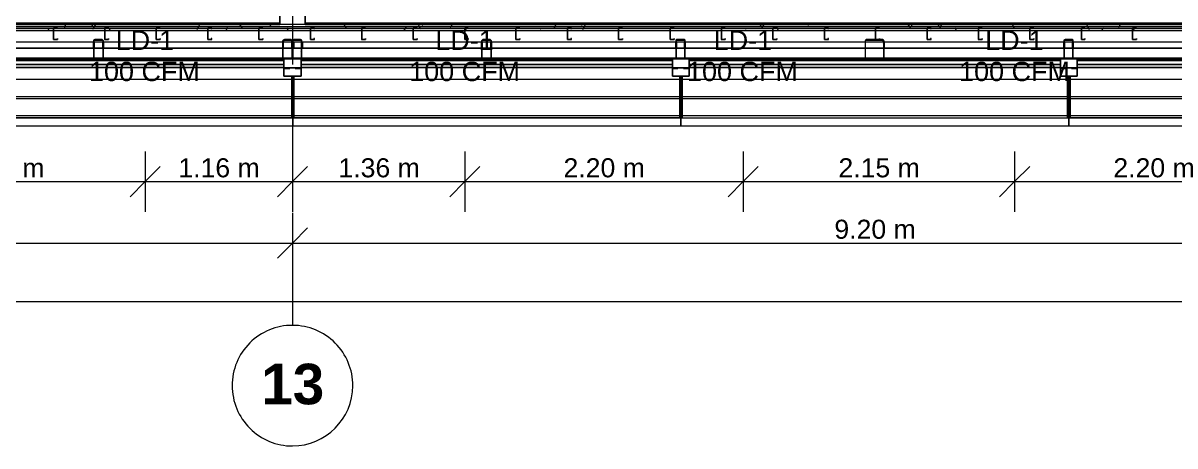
# Model space of a CAD drawing. Header units: metres. Extents: x 98 to 337, y -7 to 53.
# Drawn here: x 115 to 124.1, y 8.27 to 11.61 of the extents above; entities that cross this region are included whole.
import ezdxf

# ---------------------------------------------------------------- set-up
doc = ezdxf.new("R2010")
doc.units = ezdxf.units.M
doc.layers.add('PDF_Geometry', color=7, linetype='Continuous', lineweight=0, true_color=0xaaaaaa)
doc.layers.add('PDF_Solid Fills', color=7, linetype='Continuous', lineweight=0, true_color=0xffffff)
doc.layers.add('PDF_Text', color=7, linetype='Continuous', lineweight=0)
doc.styles.add('PDF Helvetica', font='')
doc.styles.add('PDF Helvetica Bold', font='')
doc.styles.get('PDF Helvetica').set_extended_font_data('Helvetica')
doc.styles.get('PDF Helvetica Bold').set_extended_font_data('Helvetica', bold=True)

msp = doc.modelspace()

# ---------------------------------------------------------------- hatches: boundary and pattern name
at = {"layer": 'PDF_Solid Fills', "lineweight": 0, "transparency": 33554559}
h = msp.add_hatch(color=256, dxfattribs=at)
h.paths.add_polyline_path([(107.9354, 11.5506), (107.9354, 11.5689), (105.9562, 11.5689), (105.9562, 11.5506)])
h.paths.add_polyline_path([(154.6138, 11.5689), (154.6138, 11.5506), (155.4202, 11.5506), (155.4202, 11.5689)])
h.paths.add_polyline_path([(155.4248, 11.5689), (155.4248, 11.5506), (157.4499, 11.5506), (157.4499, 11.5689)])
h.paths.add_polyline_path([(157.4544, 11.5689), (157.4544, 11.5506), (158.9939, 11.5506), (158.9939, 11.5689)])
h.paths.add_polyline_path([(152.5841, 11.5689), (152.5841, 11.5506), (154.6092, 11.5506), (154.6092, 11.5689)])
h.paths.add_polyline_path([(150.5544, 11.5689), (150.5544, 11.5506), (152.5795, 11.5506), (152.5795, 11.5689)])
h.paths.add_polyline_path([(149.7434, 11.5689), (149.7434, 11.5506), (150.5498, 11.5506), (150.5498, 11.5689)])
h.paths.add_polyline_path([(147.7137, 11.5689), (147.7137, 11.5506), (149.7388, 11.5506), (149.7388, 11.5689)])
h.paths.add_polyline_path([(144.8731, 11.5689), (144.8731, 11.5506), (147.7092, 11.5506), (147.7092, 11.5689)])
h.paths.add_polyline_path([(142.8434, 11.5689), (142.8434, 11.5506), (144.8685, 11.5506), (144.8685, 11.5689)])
h.paths.add_polyline_path([(140.0027, 11.5689), (140.0027, 11.5506), (142.8388, 11.5506), (142.8388, 11.5689)])
h.paths.add_polyline_path([(137.973, 11.5689), (137.973, 11.5506), (139.9981, 11.5506), (139.9981, 11.5689)])
h.paths.add_polyline_path([(137.1621, 11.5689), (137.1621, 11.5506), (137.9685, 11.5506), (137.9685, 11.5689)])
h.paths.add_polyline_path([(135.1324, 11.5689), (135.1324, 11.5506), (137.1575, 11.5506), (137.1575, 11.5689)])
h.paths.add_polyline_path([(133.1027, 11.5689), (133.1027, 11.5506), (135.1278, 11.5506), (135.1278, 11.5689)])
h.paths.add_polyline_path([(132.2917, 11.5689), (132.2917, 11.5506), (133.0981, 11.5506), (133.0981, 11.5689)])
h.paths.add_polyline_path([(130.2621, 11.5689), (130.2621, 11.5506), (132.2872, 11.5506), (132.2872, 11.5689)])
h.paths.add_polyline_path([(128.2324, 11.5689), (128.2324, 11.5506), (130.2575, 11.5506), (130.2575, 11.5689)])
h.paths.add_polyline_path([(127.4214, 11.5689), (127.4214, 11.5506), (128.2278, 11.5506), (128.2278, 11.5689)])
h.paths.add_polyline_path([(125.3917, 11.5689), (125.3917, 11.5506), (127.4168, 11.5506), (127.4168, 11.5689)])
h.paths.add_polyline_path([(122.5511, 11.5689), (122.5511, 11.5506), (125.3871, 11.5506), (125.3871, 11.5689)])
h.paths.add_polyline_path([(120.5214, 11.5689), (120.5214, 11.5506), (122.5465, 11.5506), (122.5465, 11.5689)])
h.paths.add_polyline_path([(117.6807, 11.5689), (117.6807, 11.5506), (120.5168, 11.5506), (120.5168, 11.5689)])
h.paths.add_polyline_path([(115.651, 11.5689), (115.651, 11.5506), (117.6761, 11.5506), (117.6761, 11.5689)])
h.paths.add_polyline_path([(114.8401, 11.5689), (114.8401, 11.5506), (115.6464, 11.5506), (115.6464, 11.5689)])
h.paths.add_polyline_path([(112.8104, 11.5689), (112.8104, 11.5506), (114.8355, 11.5506), (114.8355, 11.5689)])
h.paths.add_polyline_path([(110.7807, 11.5689), (110.7807, 11.5506), (112.8058, 11.5506), (112.8058, 11.5689)])
h.paths.add_polyline_path([(109.9698, 11.5689), (109.9698, 11.5506), (110.7761, 11.5506), (110.7761, 11.5689)])
h.paths.add_polyline_path([(107.94, 11.5689), (107.94, 11.5506), (109.9652, 11.5506), (109.9652, 11.5689)])
h = msp.add_hatch(color=256, dxfattribs=at)
h.paths.add_polyline_path([(115.564, 11.4772), (115.564, 11.4818), (115.5594, 11.4818)])
h.paths.add_polyline_path([(115.564, 11.4727), (115.5594, 11.4727), (115.5594, 11.3306), (115.6327, 11.3352), (115.6373, 11.4727), (115.6327, 11.4727), (115.6281, 11.3398), (115.564, 11.3352)])
h.paths.add_polyline_path([(115.6327, 11.4772), (115.6327, 11.4818), (115.5686, 11.4818)])
msp.add_hatch(color=256, dxfattribs=at).paths.add_polyline_path([(117.1309, 11.4772), (117.1263, 11.4818), (117.0576, 11.4818), (117.0531, 11.4727), (117.0531, 11.3398), (117.0576, 11.3444), (117.0622, 11.4772), (117.1217, 11.4772), (117.1263, 11.4727), (117.1217, 11.3398), (117.0622, 11.3352), (117.0622, 11.3398), (117.0576, 11.3398), (117.0576, 11.3306), (117.1263, 11.3352)])
h = msp.add_hatch(color=256, dxfattribs=at)
h.paths.add_polyline_path([(117.1355, 11.3352), (117.2042, 11.3306), (117.2042, 11.4818), (117.1355, 11.4818), (117.1996, 11.4772), (117.1996, 11.3352)])
h.paths.add_polyline_path([(117.1355, 11.4727), (117.1309, 11.4727), (117.1309, 11.3398)])
h = msp.add_hatch(color=256, dxfattribs=at)
h.paths.add_polyline_path([(118.6979, 11.4772), (118.6979, 11.4818), (118.6337, 11.4818)])
h.paths.add_polyline_path([(118.6979, 11.3352), (118.7024, 11.4721), (118.7024, 11.4727), (118.6979, 11.4727), (118.6933, 11.3398), (118.6291, 11.3352), (118.6979, 11.3306)])
h.paths.add_polyline_path([(118.6291, 11.4727), (118.6245, 11.4727), (118.6245, 11.3398)])
h = msp.add_hatch(color=256, dxfattribs=at)
h.paths.add_polyline_path([(120.164, 11.4727), (120.1594, 11.4727), (120.1594, 11.3306), (120.2327, 11.3306), (120.2327, 11.4727), (120.2282, 11.4727), (120.2282, 11.3352), (120.164, 11.3352)])
h.paths.add_polyline_path([(120.2236, 11.4772), (120.2236, 11.4818), (120.1594, 11.4818)])
h.paths.add_polyline_path([(120.2282, 11.4818), (120.2327, 11.4773), (120.2327, 11.4818)])
h = msp.add_hatch(color=256, dxfattribs=at)
h.paths.add_polyline_path([(121.8042, 11.4772), (121.7996, 11.4818), (121.6576, 11.4818), (121.7951, 11.4772), (121.7996, 11.4727), (121.7951, 11.3398), (121.6576, 11.3352), (121.7996, 11.3306), (121.7996, 11.3352)])
h.paths.add_polyline_path([(121.6576, 11.4727), (121.6531, 11.4727), (121.6531, 11.3398)])
h = msp.add_hatch(color=256, dxfattribs=at)
h.paths.add_polyline_path([(123.2933, 11.4818), (123.2979, 11.4772), (123.2979, 11.4818)])
h.paths.add_polyline_path([(123.2291, 11.4727), (123.2245, 11.4727), (123.2245, 11.3306), (123.2979, 11.3306), (123.2979, 11.4727), (123.2933, 11.4727), (123.2933, 11.3352), (123.2291, 11.3352)])
h.paths.add_polyline_path([(123.2291, 11.4772), (123.2291, 11.4818), (123.2245, 11.4818)])
h.paths.add_polyline_path([(123.2887, 11.4772), (123.2887, 11.4818), (123.2337, 11.4818)])

# ---------------------------------------------------------------- linework, layer by layer
at = {"layer": 'PDF_Geometry', "lineweight": 0}
for points in [[(145.6291, 35.5724), (158.9481, 35.5724), (158.9481, 25.4148), (157.3124, 25.4148), (157.3124, 25.401), (158.9481, 25.401), (158.9481, 23.912), (157.9447, 23.912), (157.9447, 23.8937), (158.9481, 23.8937), (158.9481, 11.6009), (105.9562, 11.6009)], [(158.9618, 23.8937), (158.9618, 11.6009), (158.9618, 11.5826), (105.9562, 11.5826)], [(117.1309, 11.7613), (117.1309, 11.2848)], [(108.0363, 11.6009), (117.0301, 11.6009)], [(117.0301, 11.6009), (108.0363, 11.6009)], [(108.0363, 11.6009), (117.0301, 11.6009)], [(108.0363, 11.6009), (117.0301, 11.6009)], [(108.0363, 11.6009), (117.0301, 11.6009)], [(117.0301, 11.6009), (108.0363, 11.6009)], [(108.0363, 11.6009), (117.0301, 11.6009)], [(117.0301, 11.6009), (108.0363, 11.6009)], [(115.6464, 11.5689), (115.2433, 11.5689), (114.8401, 11.5689)], [(117.6761, 11.5689), (117.273, 11.5689), (116.8652, 11.5689), (116.462, 11.5689), (116.0542, 11.5689), (115.651, 11.5689)], [(117.2318, 11.6009), (126.2256, 11.6009)], [(126.2256, 11.6009), (117.2318, 11.6009)], [(117.2318, 11.6009), (126.2256, 11.6009)], [(117.2318, 11.6009), (126.2256, 11.6009)], [(117.2318, 11.6009), (126.2256, 11.6009)], [(126.2256, 11.6009), (117.2318, 11.6009)], [(117.2318, 11.6009), (126.2256, 11.6009)], [(126.2256, 11.6009), (117.2318, 11.6009)], [(120.5168, 11.5689), (120.1136, 11.5689), (119.7059, 11.5689), (119.3027, 11.5689), (118.8949, 11.5689), (118.4917, 11.5689), (118.0839, 11.5689), (117.6807, 11.5689)], [(122.5465, 11.5689), (122.1433, 11.5689), (121.7356, 11.5689), (121.3323, 11.5689), (120.9245, 11.5689), (120.5214, 11.5689)], [(125.3871, 11.5689), (124.9839, 11.5689), (124.5762, 11.5689), (124.173, 11.5689), (123.7652, 11.5689), (123.362, 11.5689), (122.9542, 11.5689), (122.5511, 11.5689)], [(105.9562, 11.4635), (159.0855, 11.4635), (159.0855, 11.4818)], [(115.6464, 11.5506), (115.2433, 11.5506), (114.8401, 11.5506)], [(117.6761, 11.5506), (117.273, 11.5506), (116.8652, 11.5506), (116.462, 11.5506), (116.0542, 11.5506), (115.651, 11.5506)], [(120.5168, 11.5506), (120.1136, 11.5506), (119.7059, 11.5506), (119.3027, 11.5506), (118.8949, 11.5506), (118.4917, 11.5506), (118.0839, 11.5506), (117.6807, 11.5506)], [(122.5465, 11.5506), (122.1433, 11.5506), (121.7356, 11.5506), (121.3323, 11.5506), (120.9245, 11.5506), (120.5214, 11.5506)], [(121.7401, 11.4818), (121.6622, 11.4818), (121.6576, 11.4772), (121.6531, 11.4681), (121.6531, 11.3398), (121.6576, 11.3306), (121.6622, 11.3306), (121.7905, 11.3306), (121.7996, 11.3306), (121.8042, 11.3398), (121.8042, 11.4681), (121.7996, 11.4772), (121.7905, 11.4818), (121.7676, 11.4818)], [(125.3871, 11.5506), (124.9839, 11.5506), (124.5762, 11.5506), (124.173, 11.5506), (123.7652, 11.5506), (123.362, 11.5506), (122.9542, 11.5506), (122.5511, 11.5506)], [(115.5594, 11.4131), (115.5594, 11.4635)], [(115.564, 11.4635), (115.564, 11.4131)], [(115.6327, 11.4131), (115.6327, 11.4635)], [(115.6373, 11.4635), (115.6373, 11.4131)], [(117.0531, 11.4635), (117.0531, 11.4131)], [(117.0576, 11.4635), (117.0576, 11.4131)], [(117.1263, 11.4131), (117.1263, 11.4635)], [(117.1355, 11.4635), (117.1355, 11.4131)], [(117.1401, 11.4635), (117.1401, 11.4131)], [(117.1996, 11.381), (117.2042, 11.3902)], [(117.2088, 11.4131), (117.2088, 11.4635)], [(117.2134, 11.4131), (117.2134, 11.4635)], [(118.6245, 11.4131), (118.6245, 11.4635)], [(118.6291, 11.4635), (118.6291, 11.4131)], [(118.6979, 11.4131), (118.6979, 11.4635)], [(118.6979, 11.3719), (118.7025, 11.3764)], [(118.7025, 11.4635), (118.7025, 11.4131)], [(120.1594, 11.4131), (120.1594, 11.4635)], [(120.164, 11.4635), (120.164, 11.4131)], [(120.2282, 11.4131), (120.2282, 11.4635)], [(120.2282, 11.3948), (120.2327, 11.3994)], [(120.2327, 11.4635), (120.2327, 11.4131)], [(121.6531, 11.4635), (121.6531, 11.4131)], [(121.7996, 11.4544), (121.8042, 11.4635), (121.8042, 11.4131)], [(123.2245, 11.4131), (123.2245, 11.4635)], [(123.2245, 11.3719), (123.2291, 11.3764)], [(123.2291, 11.4635), (123.2291, 11.4131)], [(123.2933, 11.4131), (123.2933, 11.4635)], [(123.2933, 11.4452), (123.2979, 11.4498)], [(123.2979, 11.4635), (123.2979, 11.4131)], [(117.1217, 11.1932), (117.1034, 11.1932), (117.0622, 11.1932), (117.0622, 11.1978), (117.0622, 11.2482), (117.0622, 11.2528), (117.0622, 11.2574), (117.0622, 11.3306), (117.0622, 11.2574), (117.0622, 11.2528), (117.0622, 11.2482), (117.0622, 11.1978), (117.0622, 11.1932), (117.1034, 11.1932), (117.0989, 11.1932), (117.1034, 11.1932), (117.1584, 11.1932), (117.163, 11.1932), (117.1676, 11.1932), (117.163, 11.1932), (117.1584, 11.1932), (117.1584, 11.1978), (117.1584, 11.1932)], [(117.1034, 11.1978), (117.1034, 11.1932), (117.0989, 11.1932), (117.1034, 11.1932), (117.1584, 11.1932), (117.163, 11.1932), (117.1584, 11.1932), (117.1996, 11.1932), (117.1996, 11.1978), (117.1996, 11.2482), (117.1996, 11.2528), (117.1996, 11.2574), (117.1996, 11.3306), (117.1996, 11.2574), (117.1996, 11.2528), (117.1996, 11.2482), (117.1996, 11.1978), (117.1996, 11.1932), (117.1584, 11.1932), (117.1584, 11.1978)], [(117.1217, 11.3306), (117.1355, 11.3306), (117.1217, 11.3306)], [(117.1217, 11.3306), (117.1355, 11.3306), (117.1217, 11.3306)], [(120.2006, 11.1932), (120.2098, 11.1932), (120.2236, 11.1932), (120.2144, 11.1932), (120.2236, 11.1932), (120.1732, 11.1932), (120.132, 11.1932), (120.132, 11.1978), (120.132, 11.2482), (120.132, 11.2528), (120.132, 11.2574), (120.132, 11.3306), (120.1594, 11.3306), (120.132, 11.3306), (120.132, 11.2574), (120.132, 11.2528), (120.132, 11.2482), (120.132, 11.1978), (120.132, 11.1932), (120.1732, 11.1932), (120.1869, 11.1932), (120.1823, 11.1932), (120.1869, 11.1932), (120.1869, 10.8633), (117.1447, 10.8633), (117.1447, 11.1932)], [(117.1493, 11.3306), (117.1538, 11.3352)], [(118.6566, 11.3306), (118.6612, 11.3352)], [(120.164, 11.3306), (120.1686, 11.3352)], [(120.2006, 10.8633), (120.196, 10.8633), (120.196, 10.845), (120.196, 10.8312), (120.196, 10.8175), (120.196, 10.8084), (120.196, 10.7992), (123.2658, 10.7992), (123.2658, 10.8084), (123.2658, 10.8175), (123.2658, 10.8312), (123.2658, 10.845), (123.2658, 10.8633), (123.2658, 11.1932), (123.275, 11.1932), (123.2887, 11.1932), (123.2796, 11.1932), (123.2887, 11.1932), (123.2383, 11.1932), (123.1971, 11.1932), (123.1971, 11.1978), (123.1971, 11.2482), (123.1971, 11.2528), (123.1971, 11.2574), (123.1971, 11.3306), (123.2245, 11.3306), (123.1971, 11.3306), (123.1971, 11.2574), (123.1971, 11.2528), (123.1971, 11.2482), (123.1971, 11.1978), (123.1971, 11.1932), (123.2383, 11.1932), (123.2521, 11.1932), (123.2475, 11.1932), (123.2612, 11.1932), (123.2658, 11.1932)], [(121.6714, 11.3306), (121.6759, 11.3352)], [(121.7951, 11.3306), (121.8042, 11.3398)], [(107.94, 11.1932), (107.9354, 11.1932), (107.94, 11.1932), (107.94, 10.8633), (107.9354, 10.8633), (111.0052, 10.8633), (111.0006, 10.8633), (114.0704, 10.8633), (114.0658, 10.8633), (117.1355, 10.8633), (117.1309, 10.8633), (120.2006, 10.8633), (120.196, 10.8633), (123.2658, 10.8633), (123.2612, 10.8633), (126.331, 10.8633), (126.3264, 10.8633), (129.3961, 10.8633), (129.3915, 10.8633), (132.4613, 10.8633)], [(114.0704, 10.8633), (114.0658, 10.8633), (114.0658, 10.845), (114.0658, 10.8312), (114.0658, 10.8175), (114.0658, 10.8084), (114.0658, 10.7992), (117.1355, 10.7992), (117.1355, 10.8084), (117.1355, 10.8175), (117.1355, 10.8312), (117.1355, 10.845), (117.1355, 10.8633), (117.1355, 11.1932), (117.1309, 11.1932), (117.1172, 11.1932), (117.1309, 11.1932), (117.1355, 11.1932)], [(117.1034, 11.1932), (117.1584, 11.1932), (117.1493, 11.1932), (117.1584, 11.1932), (117.1447, 11.1932), (117.1355, 11.1932), (117.1447, 11.1932), (117.1584, 11.1932), (117.1493, 11.1932), (117.1584, 11.1932), (117.1034, 11.1932), (117.1034, 11.1978), (117.1034, 11.1932), (117.1217, 11.1932), (117.1172, 11.1932), (117.1217, 11.1932), (117.1217, 10.8633), (114.0795, 10.8633), (114.0795, 11.1932)], [(115.5594, 11.262), (115.6327, 11.262)], [(117.1034, 11.2574), (117.1034, 11.2528), (117.1034, 11.2482)], [(117.1126, 11.1932), (117.1034, 11.1932), (117.1126, 11.1932)], [(117.1126, 11.1932), (117.1034, 11.1932), (117.1126, 11.1932)], [(117.1355, 10.8633), (117.1309, 10.8633), (117.1309, 10.845), (117.1309, 10.8312), (117.1309, 10.8175), (117.1309, 10.8084), (117.1309, 10.7992), (120.2006, 10.7992), (120.2006, 10.8084), (120.2006, 10.8175), (120.2006, 10.8312), (120.2006, 10.845), (120.2006, 10.8633), (120.2006, 11.1932), (120.196, 11.1932), (120.1823, 11.1932), (120.196, 11.1932), (120.2006, 11.1932), (120.2098, 11.1932)], [(117.1309, 11.1932), (117.1309, 10.8633)], [(117.1584, 11.2482), (117.1584, 11.2528), (117.1584, 11.2574)], [(118.6245, 11.262), (118.6979, 11.262)], [(120.1686, 11.2482), (120.1686, 11.2528), (120.1686, 11.2574)], [(120.1686, 11.2482), (120.1686, 11.2528), (120.1686, 11.2574)], [(120.1686, 11.2574), (120.1686, 11.2528), (120.1686, 11.2482)], [(120.1686, 11.2574), (120.1686, 11.2528), (120.1686, 11.2482)], [(120.1869, 11.1932), (120.1732, 11.1932), (120.1778, 11.1932), (120.1732, 11.1932), (120.2236, 11.1932), (120.2144, 11.1932), (120.2236, 11.1932), (120.2098, 11.1932), (120.2098, 10.8633), (123.2521, 10.8633), (123.2521, 11.1932)], [(120.196, 11.1932), (120.196, 10.8633)], [(120.2236, 11.2482), (120.2236, 11.2528), (120.2236, 11.2574)], [(120.2236, 11.2482), (120.2236, 11.2528), (120.2236, 11.2574)], [(120.2236, 11.2482), (120.2236, 11.2528), (120.2236, 11.2574)], [(120.2236, 11.2482), (120.2236, 11.2528), (120.2236, 11.2574)], [(121.6897, 11.262), (121.7676, 11.262)], [(123.2337, 11.2482), (123.2337, 11.2528), (123.2337, 11.2574)], [(123.2337, 11.2482), (123.2337, 11.2528), (123.2337, 11.2574)], [(123.2337, 11.2574), (123.2337, 11.2528), (123.2337, 11.2482)], [(123.2337, 11.2574), (123.2337, 11.2528), (123.2337, 11.2482)], [(126.3172, 10.8633), (123.275, 10.8633), (123.275, 11.1932), (123.2887, 11.1932), (123.2796, 11.1932), (123.2887, 11.1932), (123.2383, 11.1932), (123.2521, 11.1932), (123.2475, 11.1932), (123.2612, 11.1932), (123.2658, 11.1932), (123.275, 11.1932)], [(123.2612, 11.1932), (123.2612, 10.8633)], [(123.2887, 11.2482), (123.2887, 11.2528), (123.2887, 11.2574)], [(123.2887, 11.2482), (123.2887, 11.2528), (123.2887, 11.2574)], [(123.2887, 11.2482), (123.2887, 11.2528), (123.2887, 11.2574)], [(123.2887, 11.2482), (123.2887, 11.2528), (123.2887, 11.2574)], [(117.1217, 11.1657), (114.0795, 11.1657)], [(117.1309, 11.1245), (117.1309, 10.9687)], [(120.1869, 11.1657), (117.1447, 11.1657)], [(120.196, 11.0878), (120.196, 11.1245)], [(123.2521, 11.1657), (120.2098, 11.1657)], [(123.2612, 11.0878), (123.2612, 11.1245)], [(126.3172, 11.1657), (123.275, 11.1657)], [(114.0795, 11.0328), (117.1217, 11.0328)], [(117.1217, 11.0145), (114.0795, 11.0145)], [(117.1447, 11.0328), (120.1869, 11.0328)], [(120.1869, 11.0145), (117.1447, 11.0145)], [(120.2098, 11.0328), (123.2521, 11.0328)], [(123.2521, 11.0145), (120.2098, 11.0145)], [(123.275, 11.0328), (126.3172, 11.0328)], [(126.3172, 11.0145), (123.275, 11.0145)], [(114.0795, 10.8816), (117.1217, 10.8816)], [(117.1447, 10.8816), (120.1869, 10.8816)], [(120.2098, 10.8816), (123.2521, 10.8816)], [(123.2658, 10.8633), (123.2612, 10.8633), (123.2612, 10.845), (123.2612, 10.8312), (123.2612, 10.8175), (123.2612, 10.8084), (123.2612, 10.7992), (126.331, 10.7992)], [(123.275, 10.8816), (126.3172, 10.8816)], [(117.1217, 10.7992), (117.1309, 10.7992)], [(117.1309, 10.8084), (117.1309, 10.1715)], [(117.1355, 10.7992), (117.1447, 10.7992)], [(120.1869, 10.7992), (120.196, 10.7992)], [(120.2006, 10.7992), (120.2098, 10.7992)], [(123.2521, 10.7992), (123.2612, 10.7992)], [(123.2658, 10.7992), (123.275, 10.7992)], [(117.1309, 10.0157), (117.1309, 9.8553)], [(117.1309, 9.695), (117.1309, 9.2231)]]:
    msp.add_lwpolyline(points, dxfattribs=at)
for points in [[(117.0301, 11.6009), (117.0301, 11.7384)], [(117.2318, 11.6009), (117.2318, 11.7384)], [(108.0363, 11.6101), (117.0301, 11.6101)], [(108.0363, 11.6101), (117.0301, 11.6101)], [(108.0363, 11.6009), (117.0301, 11.6009)], [(115.2753, 11.5735), (115.2433, 11.5735), (115.2433, 11.4818), (115.2753, 11.4818), (115.2753, 11.491), (115.2753, 11.4818), (115.2433, 11.4818), (115.2433, 11.5735), (115.2753, 11.5735), (115.2753, 11.5689)], [(115.6785, 11.5735), (115.651, 11.5735), (115.6464, 11.5735), (115.6464, 11.4818), (115.651, 11.4818), (115.6785, 11.4818), (115.6785, 11.491), (115.6785, 11.4818), (115.651, 11.4818), (115.651, 11.5735), (115.6785, 11.5735), (115.6785, 11.5689)], [(116.0863, 11.5735), (116.0542, 11.5735), (116.0542, 11.4818), (116.0863, 11.4818), (116.0863, 11.491), (116.0863, 11.4818), (116.0542, 11.4818), (116.0542, 11.5735), (116.0863, 11.5735), (116.0863, 11.5689)], [(116.4941, 11.5735), (116.462, 11.5735), (116.462, 11.4818), (116.4941, 11.4818), (116.4941, 11.491), (116.4895, 11.491), (116.4895, 11.4818), (116.462, 11.4818), (116.462, 11.5735), (116.4895, 11.5735), (116.4895, 11.5689), (116.4941, 11.5689)], [(116.8972, 11.5735), (116.8698, 11.5735), (116.8652, 11.5735), (116.8652, 11.4818), (116.8698, 11.4818), (116.8972, 11.4818), (116.8972, 11.491), (116.8972, 11.4818), (116.8698, 11.4818), (116.8652, 11.4818), (116.8652, 11.5735), (116.8698, 11.5735), (116.8972, 11.5735), (116.8972, 11.5689)], [(117.2318, 11.6101), (126.2256, 11.6101)], [(117.2318, 11.6101), (126.2256, 11.6101)], [(117.2318, 11.6009), (126.2256, 11.6009)], [(117.305, 11.5735), (117.273, 11.5735), (117.273, 11.4818), (117.305, 11.4818), (117.305, 11.491), (117.3004, 11.491), (117.3004, 11.4818), (117.273, 11.4818), (117.273, 11.5735), (117.3004, 11.5735), (117.3004, 11.5689), (117.305, 11.5689)], [(117.7082, 11.5735), (117.6807, 11.5735), (117.6761, 11.5735), (117.6761, 11.4818), (117.6807, 11.4818), (117.7082, 11.4818), (117.7082, 11.491), (117.7082, 11.4818), (117.6807, 11.4818), (117.6807, 11.5735), (117.7082, 11.5735), (117.7082, 11.5689)], [(118.116, 11.5735), (118.0839, 11.5735), (118.0839, 11.4818), (118.116, 11.4818), (118.116, 11.491), (118.116, 11.4818), (118.0839, 11.4818), (118.0839, 11.5735), (118.116, 11.5735), (118.116, 11.5689)], [(118.5192, 11.5735), (118.4917, 11.5735), (118.4917, 11.4818), (118.5192, 11.4818), (118.5192, 11.491), (118.5192, 11.4818), (118.4917, 11.4818), (118.4917, 11.5735), (118.5192, 11.5735), (118.5192, 11.5689)], [(118.9269, 11.5735), (118.8994, 11.5735), (118.8949, 11.5735), (118.8949, 11.4818), (118.8994, 11.4818), (118.9269, 11.4818), (118.9269, 11.491), (118.9269, 11.4818), (118.8994, 11.4818), (118.8949, 11.4818), (118.8949, 11.5735), (118.8994, 11.5735), (118.9269, 11.5735), (118.9269, 11.5689)], [(119.3347, 11.5735), (119.3027, 11.5735), (119.3027, 11.4818), (119.3347, 11.4818), (119.3347, 11.491), (119.3301, 11.491), (119.3301, 11.4818), (119.3027, 11.4818), (119.3027, 11.5735), (119.3301, 11.5735), (119.3301, 11.5689), (119.3347, 11.5689)], [(119.7379, 11.5735), (119.7105, 11.5735), (119.7059, 11.5735), (119.7059, 11.4818), (119.7105, 11.4818), (119.7379, 11.4818), (119.7379, 11.491), (119.7379, 11.4818), (119.7105, 11.4818), (119.7059, 11.4818), (119.7059, 11.5735), (119.7105, 11.5735), (119.7379, 11.5735), (119.7379, 11.5689)], [(120.1456, 11.5735), (120.1136, 11.5735), (120.1136, 11.4818), (120.1456, 11.4818), (120.1456, 11.491), (120.1456, 11.4818), (120.1136, 11.4818), (120.1136, 11.5735), (120.1456, 11.5735), (120.1456, 11.5689)], [(120.5489, 11.5735), (120.5214, 11.5735), (120.5168, 11.5735), (120.5168, 11.4818), (120.5214, 11.4818), (120.5489, 11.4818), (120.5489, 11.491), (120.5489, 11.4818), (120.5214, 11.4818), (120.5214, 11.5735), (120.5489, 11.5735), (120.5489, 11.5689)], [(120.9567, 11.5735), (120.9245, 11.5735), (120.9245, 11.4818), (120.9567, 11.4818), (120.9567, 11.491), (120.9567, 11.4818), (120.9245, 11.4818), (120.9245, 11.5735), (120.9567, 11.5735), (120.9567, 11.5689)], [(121.3644, 11.5735), (121.3323, 11.5735), (121.3323, 11.4818), (121.3644, 11.4818), (121.3644, 11.491), (121.3599, 11.491), (121.3599, 11.4818), (121.3323, 11.4818), (121.3323, 11.5735), (121.3599, 11.5735), (121.3599, 11.5689), (121.3644, 11.5689)], [(121.7676, 11.5735), (121.7401, 11.5735), (121.7356, 11.5735), (121.7356, 11.4818), (121.7401, 11.4818), (121.7676, 11.4818), (121.7676, 11.491), (121.7676, 11.4818), (121.7401, 11.4818), (121.7356, 11.4818), (121.7356, 11.5735), (121.7401, 11.5735), (121.7676, 11.5735), (121.7676, 11.5689)], [(122.1754, 11.5735), (122.1433, 11.5735), (122.1433, 11.4818), (122.1754, 11.4818), (122.1754, 11.491), (122.1708, 11.491), (122.1708, 11.4818), (122.1433, 11.4818), (122.1433, 11.5735), (122.1708, 11.5735), (122.1708, 11.5689), (122.1754, 11.5689)], [(122.5785, 11.5735), (122.5511, 11.5735), (122.5465, 11.5735), (122.5465, 11.4818), (122.5511, 11.4818), (122.5785, 11.4818), (122.5785, 11.491), (122.5785, 11.4818), (122.5511, 11.4818), (122.5511, 11.5735), (122.5785, 11.5735), (122.5785, 11.5689)], [(122.9863, 11.5735), (122.9542, 11.5735), (122.9542, 11.4818), (122.9863, 11.4818), (122.9863, 11.491), (122.9863, 11.4818), (122.9542, 11.4818), (122.9542, 11.5735), (122.9863, 11.5735), (122.9863, 11.5689)], [(123.3896, 11.5735), (123.362, 11.5735), (123.362, 11.4818), (123.3896, 11.4818), (123.3896, 11.491), (123.3896, 11.4818), (123.362, 11.4818), (123.362, 11.5735), (123.3896, 11.5735), (123.3896, 11.5689)], [(123.7973, 11.5735), (123.7698, 11.5735), (123.7652, 11.5735), (123.7652, 11.4818), (123.7698, 11.4818), (123.7973, 11.4818), (123.7973, 11.491), (123.7973, 11.4818), (123.7698, 11.4818), (123.7652, 11.4818), (123.7652, 11.5735), (123.7698, 11.5735), (123.7973, 11.5735), (123.7973, 11.5689)], [(115.5594, 11.3398), (115.5594, 11.3306), (115.5686, 11.3306), (115.6281, 11.3306), (115.6327, 11.3306), (115.6373, 11.3398), (115.6373, 11.4727), (115.6327, 11.4772), (115.6281, 11.4818), (115.5686, 11.4818), (115.5594, 11.4772), (115.5594, 11.4727)], [(115.6281, 11.3352), (115.5686, 11.3352), (115.564, 11.3352), (115.564, 11.3398), (115.564, 11.4727), (115.564, 11.4772), (115.5686, 11.4772), (115.6281, 11.4772), (115.6327, 11.4727), (115.6327, 11.3398)], [(117.1172, 11.4818), (117.0668, 11.4818), (117.0576, 11.4772), (117.0531, 11.4681), (117.0531, 11.3398), (117.0576, 11.3306), (117.0668, 11.3306), (117.1172, 11.3306), (117.1263, 11.3306), (117.1309, 11.3398), (117.1309, 11.4681), (117.1263, 11.4772)], [(117.0576, 11.4681), (117.0622, 11.4727), (117.0668, 11.4772), (117.1172, 11.4772), (117.1217, 11.4727), (117.1263, 11.4681), (117.1263, 11.3398), (117.1217, 11.3352), (117.1172, 11.3352), (117.0668, 11.3352), (117.0622, 11.3352), (117.0576, 11.3398)], [(117.1951, 11.4818), (117.1401, 11.4818), (117.1355, 11.4772), (117.1309, 11.4681), (117.1309, 11.3398), (117.1355, 11.3306), (117.1401, 11.3306), (117.1951, 11.3306), (117.2042, 11.3306), (117.2042, 11.3398), (117.2042, 11.4681), (117.2042, 11.4772)], [(117.1951, 11.4772), (117.1996, 11.4727), (117.1996, 11.4681), (117.1996, 11.3398), (117.1996, 11.3352), (117.1951, 11.3352), (117.1401, 11.3352), (117.1355, 11.3352), (117.1355, 11.3398), (117.1355, 11.4681), (117.1355, 11.4727), (117.1401, 11.4772)], [(118.7025, 11.4727), (118.6979, 11.4772), (118.6933, 11.4818), (118.6337, 11.4818), (118.6291, 11.4772), (118.6245, 11.4727), (118.6245, 11.3398), (118.6291, 11.3306), (118.6337, 11.3306), (118.6933, 11.3306), (118.6979, 11.3306), (118.7025, 11.3398)], [(118.6337, 11.4772), (118.6933, 11.4772), (118.6979, 11.4727), (118.6979, 11.3398), (118.6933, 11.3352), (118.6337, 11.3352), (118.6291, 11.3352), (118.6291, 11.3398), (118.6291, 11.4727), (118.6291, 11.4772)], [(120.2327, 11.4727), (120.2327, 11.4772), (120.2236, 11.4818), (120.164, 11.4818), (120.1594, 11.4772), (120.1594, 11.4727), (120.1594, 11.3398), (120.1594, 11.3306), (120.164, 11.3306), (120.2236, 11.3306), (120.2327, 11.3306), (120.2327, 11.3398)], [(120.164, 11.4772), (120.2236, 11.4772), (120.2282, 11.4772), (120.2282, 11.4727), (120.2282, 11.3398), (120.2282, 11.3352), (120.2236, 11.3352), (120.164, 11.3352), (120.164, 11.3398), (120.164, 11.4727)], [(121.6576, 11.4681), (121.6576, 11.4727), (121.6622, 11.4772), (121.7905, 11.4772), (121.7951, 11.4727), (121.7996, 11.4681), (121.7996, 11.3398), (121.7951, 11.3352), (121.7905, 11.3352), (121.6622, 11.3352), (121.6576, 11.3352), (121.6576, 11.3398)], [(123.2245, 11.3398), (123.2245, 11.3306), (123.2337, 11.3306), (123.2887, 11.3306), (123.2979, 11.3306), (123.2979, 11.3398), (123.2979, 11.4727), (123.2979, 11.4772), (123.2887, 11.4818), (123.2337, 11.4818), (123.2245, 11.4772), (123.2245, 11.4727)], [(123.2887, 11.3352), (123.2337, 11.3352), (123.2291, 11.3352), (123.2291, 11.3398), (123.2291, 11.4727), (123.2291, 11.4772), (123.2337, 11.4772), (123.2887, 11.4772), (123.2933, 11.4772), (123.2933, 11.4727), (123.2933, 11.3398), (123.2933, 11.3352)], [(114.1024, 11.4131), (115.5594, 11.4131)], [(115.564, 11.4131), (115.596, 11.4131)], [(115.596, 11.4131), (115.6281, 11.4131)], [(115.6373, 11.4131), (117.0531, 11.4131)], [(117.0576, 11.4131), (117.1263, 11.4131)], [(117.1996, 11.4131), (117.1355, 11.4131)], [(118.6245, 11.4131), (117.2042, 11.4131)], [(118.6612, 11.4131), (118.6979, 11.4131), (118.6612, 11.4131), (118.6291, 11.4131)], [(118.7025, 11.4131), (120.1594, 11.4131)], [(120.164, 11.4131), (120.196, 11.4131)], [(120.196, 11.4131), (120.2282, 11.4131)], [(120.2327, 11.4131), (121.6485, 11.4131)], [(121.7996, 11.4131), (121.7264, 11.4131), (121.6576, 11.4131), (121.7264, 11.4131)], [(123.2245, 11.4131), (121.8042, 11.4131)], [(123.2933, 11.4131), (123.2612, 11.4131), (123.2291, 11.4131), (123.2612, 11.4131)], [(124.7549, 11.4131), (123.2979, 11.4131)], [(115.5594, 11.3352), (114.1024, 11.3352)], [(115.596, 11.326), (114.1345, 11.326)], [(115.596, 11.3169), (114.1345, 11.3169)], [(115.596, 11.2848), (114.1345, 11.2848)], [(115.596, 11.3352), (115.564, 11.3352)], [(115.6281, 11.3352), (115.596, 11.3352)], [(117.0622, 11.326), (115.596, 11.326)], [(117.0622, 11.3169), (115.596, 11.3169)], [(117.0622, 11.2848), (115.596, 11.2848)], [(117.0576, 11.3352), (115.6327, 11.3352)], [(117.1217, 11.3352), (117.0622, 11.3352)], [(117.1217, 11.3306), (117.1355, 11.3306)], [(117.1951, 11.3352), (117.1401, 11.3352)], [(118.6612, 11.326), (117.1996, 11.326)], [(118.6612, 11.3169), (117.1996, 11.3169)], [(118.6612, 11.2848), (117.1996, 11.2848)], [(118.6245, 11.3352), (117.2042, 11.3352)], [(118.6612, 11.3352), (118.6291, 11.3352)], [(120.1594, 11.3352), (118.6979, 11.3352), (118.6612, 11.3352), (118.6979, 11.3352)], [(120.132, 11.326), (118.6612, 11.326)], [(120.132, 11.3169), (118.6612, 11.3169)], [(120.132, 11.2848), (118.6612, 11.2848)], [(120.196, 11.3352), (120.164, 11.3352)], [(120.2648, 11.1932), (120.2236, 11.1932), (120.2282, 11.1932), (120.2327, 11.1932), (120.2282, 11.1932), (120.2236, 11.1932), (120.1686, 11.1932), (120.164, 11.1932), (120.1686, 11.1932), (120.1686, 11.1978), (120.1686, 11.1932), (120.164, 11.1932), (120.1686, 11.1932), (120.2236, 11.1932), (120.2282, 11.1932), (120.2327, 11.1932), (120.2282, 11.1932), (120.2236, 11.1932), (120.2648, 11.1932), (120.2648, 11.1978), (120.2648, 11.2482), (120.2648, 11.2528), (120.2648, 11.2574), (120.2648, 11.3306), (120.2282, 11.3306), (120.2648, 11.3306), (120.2648, 11.2574), (120.2648, 11.2528), (120.2648, 11.2482), (120.2648, 11.1978)], [(120.2282, 11.3352), (120.196, 11.3352)], [(121.6531, 11.3352), (120.2327, 11.3352)], [(121.7264, 11.326), (120.2648, 11.326)], [(121.7264, 11.3169), (120.2648, 11.3169)], [(121.7264, 11.2848), (120.2648, 11.2848)], [(121.7264, 11.3352), (121.6622, 11.3352)], [(121.7951, 11.3352), (121.7264, 11.3352)], [(123.1971, 11.326), (121.7264, 11.326)], [(123.1971, 11.3169), (121.7264, 11.3169)], [(123.1971, 11.2848), (121.7264, 11.2848)], [(123.2245, 11.3352), (121.8042, 11.3352)], [(123.2612, 11.3352), (123.2291, 11.3352)], [(123.3299, 11.1932), (123.2887, 11.1932), (123.2933, 11.1932), (123.2979, 11.1932), (123.2933, 11.1932), (123.2887, 11.1932), (123.2337, 11.1932), (123.2291, 11.1932), (123.2337, 11.1932), (123.2337, 11.1978), (123.2337, 11.1932), (123.2291, 11.1932), (123.2337, 11.1932), (123.2887, 11.1932), (123.2933, 11.1932), (123.2979, 11.1932), (123.2933, 11.1932), (123.2887, 11.1932), (123.3299, 11.1932), (123.3299, 11.1978), (123.3299, 11.2482), (123.3299, 11.2528), (123.3299, 11.2574), (123.3299, 11.3306), (123.2933, 11.3306), (123.3299, 11.3306), (123.3299, 11.2574), (123.3299, 11.2528), (123.3299, 11.2482), (123.3299, 11.1978)], [(123.2933, 11.3352), (123.2612, 11.3352)], [(124.7549, 11.3352), (123.2979, 11.3352)], [(124.7915, 11.326), (123.3299, 11.326)], [(124.7915, 11.3169), (123.3299, 11.3169)], [(124.7915, 11.2848), (123.3299, 11.2848)], [(115.596, 11.262), (114.1345, 11.262)], [(117.0622, 11.262), (115.596, 11.262)], [(117.0622, 11.2574), (117.1996, 11.2574)], [(117.0989, 11.2528), (117.0622, 11.2528)], [(117.1034, 11.2482), (117.1034, 11.2528), (117.1034, 11.2574), (117.1034, 11.2528)], [(117.1034, 11.2482), (117.1034, 11.2528), (117.1034, 11.2574), (117.1034, 11.2528)], [(117.1584, 11.2574), (117.1584, 11.2528), (117.1584, 11.2482), (117.1584, 11.2528)], [(117.1584, 11.2574), (117.1584, 11.2528), (117.1584, 11.2482), (117.1584, 11.2528)], [(117.1996, 11.2528), (117.163, 11.2528)], [(117.1996, 11.262), (118.6612, 11.262), (120.132, 11.262), (118.6612, 11.262)], [(120.132, 11.2574), (120.2648, 11.2574)], [(120.164, 11.2528), (120.132, 11.2528)], [(120.1686, 11.2574), (120.1686, 11.2528), (120.1686, 11.2482), (120.1686, 11.2528)], [(120.1686, 11.2482), (120.1686, 11.2528), (120.1686, 11.2574), (120.1686, 11.2528)], [(120.1778, 11.1932), (120.1732, 11.1932), (120.1686, 11.1932), (120.1686, 11.1978), (120.1686, 11.1932), (120.1732, 11.1932)], [(120.2236, 11.2574), (120.2236, 11.2528), (120.2236, 11.2482), (120.2236, 11.2528)], [(120.2236, 11.2574), (120.2236, 11.2528), (120.2236, 11.2482), (120.2236, 11.2528)], [(120.2236, 11.1978), (120.2236, 11.1932)], [(120.2236, 11.1978), (120.2236, 11.1932)], [(120.2648, 11.2528), (120.2282, 11.2528)], [(121.7264, 11.262), (123.1971, 11.262), (121.7264, 11.262), (120.2648, 11.262)], [(123.1971, 11.2574), (123.3299, 11.2574)], [(123.2291, 11.2528), (123.1971, 11.2528)], [(123.2337, 11.2574), (123.2337, 11.2528), (123.2337, 11.2482), (123.2337, 11.2528)], [(123.2337, 11.2482), (123.2337, 11.2528), (123.2337, 11.2574), (123.2337, 11.2528)], [(123.2337, 11.1932), (123.2337, 11.1978)], [(123.2429, 11.1932), (123.2383, 11.1932), (123.2337, 11.1932), (123.2383, 11.1932), (123.2337, 11.1932), (123.2383, 11.1932)], [(123.2429, 11.1932), (123.2383, 11.1932), (123.2337, 11.1932), (123.2383, 11.1932), (123.2337, 11.1932), (123.2383, 11.1932)], [(123.2887, 11.2574), (123.2887, 11.2528), (123.2887, 11.2482), (123.2887, 11.2528)], [(123.2887, 11.2574), (123.2887, 11.2528), (123.2887, 11.2482), (123.2887, 11.2528)], [(123.2887, 11.1978), (123.2887, 11.1932)], [(123.2887, 11.1978), (123.2887, 11.1932)], [(123.3299, 11.2528), (123.2933, 11.2528)], [(126.2622, 11.262), (124.7915, 11.262), (123.3299, 11.262), (124.7915, 11.262)], [(117.1309, 11.1657), (117.1355, 11.1657)], [(120.196, 11.1657), (120.2006, 11.1657)], [(123.2612, 11.1657), (123.2658, 11.1657)], [(117.1355, 11.0328), (117.1309, 11.0328)], [(117.1309, 11.0145), (117.1355, 11.0145)], [(120.2006, 11.0328), (120.196, 11.0328)], [(120.196, 11.0145), (120.2006, 11.0145)], [(123.2658, 11.0328), (123.2612, 11.0328)], [(123.2612, 11.0145), (123.2658, 11.0145)], [(117.1355, 10.8816), (117.1309, 10.8816)], [(120.2006, 10.8816), (120.196, 10.8816)], [(123.2658, 10.8816), (123.2612, 10.8816)]]:
    msp.add_lwpolyline(points, close=True, dxfattribs=at)
at = {"layer": 'PDF_Geometry', "color": 254, "lineweight": 0, "true_color": 0xeaeaea}
for points in [[(115.2066, 11.5689), (115.1974, 11.5506)], [(115.3395, 11.6009), (115.3303, 11.5826), (115.3303, 11.5781)], [(115.5502, 11.5872), (115.5456, 11.6009)], [(115.5732, 11.5964), (115.564, 11.5826), (115.5548, 11.5689), (115.5548, 11.5643)], [(115.6923, 11.5506), (115.6831, 11.5689), (115.6785, 11.5735), (115.674, 11.5781)], [(116.3933, 11.5918), (116.3887, 11.5826), (116.3795, 11.5689), (116.3749, 11.5597)], [(116.6178, 11.5781), (116.6132, 11.5689), (116.604, 11.5506)], [(116.7369, 11.5689), (116.7277, 11.5826), (116.7186, 11.5964)], [(116.9614, 11.5826), (116.9523, 11.6009)], [(117.0989, 11.5506), (117.0897, 11.5689), (117.0851, 11.5735)], [(117.3325, 11.6009), (117.3325, 11.5964)], [(117.557, 11.5735), (117.5479, 11.5826), (117.5387, 11.6009)], [(118.0289, 11.5826), (118.0198, 11.5689), (118.0106, 11.5551)], [(118.1481, 11.5643), (118.1435, 11.5689), (118.1343, 11.5826), (118.1297, 11.5918)], [(118.1572, 11.6009), (118.1527, 11.5918)], [(118.3909, 11.6009), (118.3817, 11.5826), (118.3771, 11.5781)], [(118.5054, 11.5506), (118.4962, 11.5689)], [(119.0919, 11.5506), (119.0873, 11.5597)], [(119.211, 11.6009), (119.2018, 11.5826), (119.1973, 11.5735)], [(119.4218, 11.5918), (119.4172, 11.6009)], [(119.4401, 11.5918), (119.4356, 11.5826), (119.4264, 11.5689), (119.4218, 11.5597)], [(120.7138, 11.5597), (120.7092, 11.5506)], [(120.8329, 11.5872), (120.8238, 11.6009)], [(120.8512, 11.5964), (120.8421, 11.5826), (120.8329, 11.5689)], [(120.9704, 11.5506), (120.9612, 11.5689), (120.9521, 11.5781)], [(121.204, 11.6009), (121.1994, 11.5918)], [(122.015, 11.5689), (122.0059, 11.5826), (121.9967, 11.5964)], [(122.0242, 11.6009), (122.0196, 11.5872)], [(122.2395, 11.5826), (122.2303, 11.6009)], [(122.2578, 11.6009), (122.2487, 11.5826), (122.2441, 11.5735)], [(122.377, 11.5506), (122.3678, 11.5689), (122.3632, 11.5735)], [(122.8352, 11.5689), (122.826, 11.5826), (122.8168, 11.6009)], [(123.4262, 11.5597), (123.4216, 11.5689), (123.4124, 11.5826), (123.4078, 11.5918)], [(123.5361, 11.5735), (123.5316, 11.5689), (123.5224, 11.5506)], [(123.669, 11.6009), (123.6599, 11.5826), (123.6553, 11.5781)], [(123.7835, 11.5506), (123.7744, 11.5643)], [(118.2717, 11.5506), (118.2717, 11.5551)], [(121.5293, 11.5551), (121.5293, 11.5506)]]:
    msp.add_lwpolyline(points, dxfattribs=at)
at = {"layer": 'PDF_Geometry', "color": 254, "lineweight": 0, "true_color": 0xd2d2d2}
for points in [[(120.5168, 11.5643), (120.5214, 11.5643)], [(117.3004, 11.4864), (117.305, 11.4864)], [(120.9383, 11.4818), (120.9429, 11.4818)]]:
    msp.add_lwpolyline(points, dxfattribs=at)
at = {"layer": 'PDF_Geometry', "color": 7, "lineweight": 0}
for points in [[(115.9672, 10.5976), (115.9672, 10.3593), (115.9672, 10.1211)], [(117.1309, 10.5976), (117.1309, 10.3593), (117.1309, 10.1211)], [(118.4917, 10.5976), (118.4917, 10.3593), (118.4917, 10.1211)], [(120.6909, 10.5976), (120.6909, 10.3593), (120.6909, 10.1211)], [(122.8352, 10.5976), (122.8352, 10.3593), (122.8352, 10.1211)], [(116.0863, 10.4785), (115.9672, 10.3593), (115.8481, 10.2402)], [(117.25, 10.4785), (117.1309, 10.3593), (117.0118, 10.2402)], [(118.6109, 10.4785), (118.4917, 10.3593), (118.3726, 10.2402)], [(120.8101, 10.4785), (120.6909, 10.3593), (120.5718, 10.2402)], [(122.9542, 10.4785), (122.8352, 10.3593), (122.716, 10.2402)], [(106.5289, 10.3593), (107.9354, 10.3593), (109.2642, 10.3593), (111.5642, 10.3593), (113.7267, 10.3593), (115.9672, 10.3593), (117.1309, 10.3593), (118.4917, 10.3593), (120.6909, 10.3593), (122.8352, 10.3593), (125.0344, 10.3593), (126.3264, 10.3593), (127.6001, 10.3593), (129.7901, 10.3593), (132.1635, 10.3593)], [(117.1309, 10.1119), (117.1309, 9.8737), (117.1309, 9.64)], [(117.25, 9.9928), (117.1309, 9.8737), (117.0118, 9.7546)], [(107.6972, 9.8737), (117.1309, 9.8737), (126.3264, 9.8737), (135.5219, 9.8737), (144.7219, 9.8737), (153.9174, 9.8737), (158.751, 9.8737)], [(107.6972, 9.4109), (158.751, 9.4109)]]:
    msp.add_lwpolyline(points, dxfattribs=at)
at = {"layer": 'PDF_Geometry', "lineweight": 0}
msp.add_lwpolyline([(117.1309, 9.2231, 0.418242), (116.6544, 8.7466, 0.414665), (117.1309, 8.2701, 0.411074), (117.6074, 8.7466, 0.41466)], format="xyb", close=True, dxfattribs=at)

# ---------------------------------------------------------------- texts
at = {"layer": 'PDF_Text', "lineweight": 0, "attachment_point": 4, "style": 'PDF Helvetica'}
for s, insert, char_height in [('LD-1', (115.7342, 11.4761), 0.15242), ('LD-1', (118.2588, 11.4761), 0.15242), ('LD-1', (120.4581, 11.4761), 0.15242), ('LD-1', (122.6024, 11.4761), 0.15242), ('100 CFM', (115.5234, 11.2287), 0.15242), ('100 CFM', (118.0526, 11.2287), 0.15242), ('100 CFM', (120.2473, 11.2287), 0.15242), ('100 CFM', (122.3962, 11.2287), 0.15242), ('2.24 m', (114.5292, 10.4674), 0.15053), ('1.16 m', (116.229, 10.4674), 0.15053), ('1.36 m', (117.4936, 10.4674), 0.15053), ('2.20 m', (119.2714, 10.4674), 0.15053), ('2.15 m', (121.4432, 10.4674), 0.15053), ('2.20 m', (123.6149, 10.4674), 0.15053), ('9.20 m', (121.4111, 9.9817), 0.15053)]:
    msp.add_mtext(s, dxfattribs=dict(at, insert=insert, char_height=char_height))
at = {"layer": 'PDF_Text', "color": 253, "lineweight": 0, "true_color": 0xaaaaaa, "insert": (116.8842, 8.7574), "char_height": 0.32008, "attachment_point": 4, "style": 'PDF Helvetica Bold'}
msp.add_mtext('13', dxfattribs=at)

doc.saveas('drawing.dxf')
